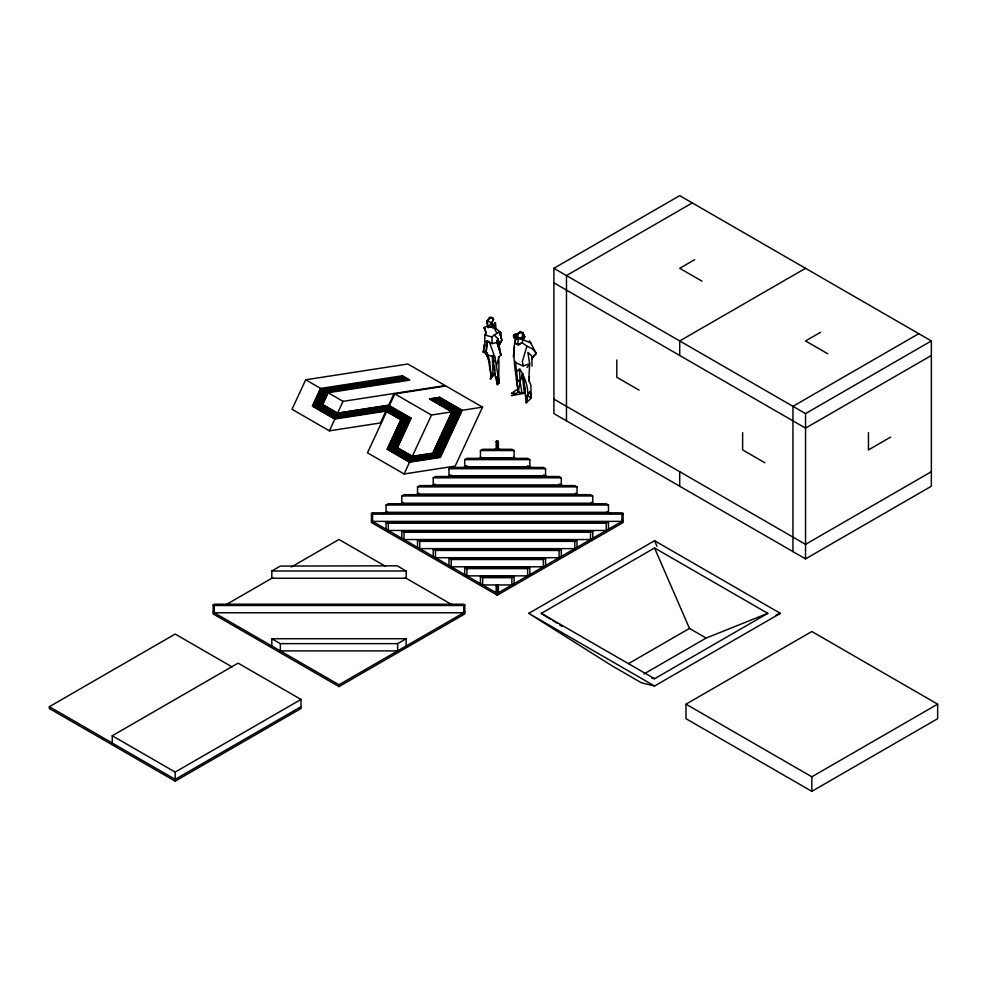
<?xml version="1.0" encoding="UTF-8"?>
<svg xmlns="http://www.w3.org/2000/svg" width="987" height="987" viewBox="0 0 987 987"><rect width="100%" height="100%" fill="white"/><g stroke="black" fill="none" stroke-linecap="round" stroke-linejoin="round"><path stroke-width="1.48" d="M491.045 374.739L489.638 361.847L487.825 354.345M521.642 378.033L521.691 375.109M498.595 357.023C499.459 365.844 498.164 374.11 499.249 382.808L497.436 384.646L495.437 376.812L492.501 355.813M529.02 381.241L529.279 376.861M492.316 355.579L492.969 372.876L490.477 379.082L495.215 373.333L492.081 375.257M491.07 372.42L490.477 379.082L491.045 375.911L488.195 358.182L485.407 352.26L486.011 350.841L483.099 352.038L485.259 341.539M522.209 334.235L523.887 334.864L524.665 336.703L524.035 338.418L516.904 339.047L514.141 337.838L513.561 335.185L517.287 333.779L513.561 335.185L514.141 337.838M497.892 380.18L499.249 382.808L494.906 357.356L485.974 354.395L487.245 340.725L492.044 343.612L496.905 342.489L497.917 338.677L494.24 335.012L491.982 336.925L492.044 343.612M494.993 326.623L495.363 322.675L495.906 328.474M516.732 335.247L515.67 336.715L516.275 337.887L518.298 338.504L517.706 344.192L518.372 344.981L522.283 342.81L523.135 336.493M483.84 349.632L484.457 344.142L485.073 346.819M515.337 338.849C511.71 356.665 516.127 374.369 518.286 392.197L524.418 393.27L522.505 376.17M485.974 354.395L487.245 340.725M522.382 337.665L522.95 332.668L520.223 331.509L515.399 336.641L520.346 338.06L523.48 336.518L522.95 332.668L517.793 333.261L517.965 337.912M513.314 356.936L514.56 346.523M522.098 393.48L520.112 381.685L517.607 379.983L515.325 361.291M517.607 379.983L516.435 379.514L518.286 392.197L524.418 393.27L511.352 395.713L518.286 392.197L520.112 381.685L519.52 369.891L516.287 371.519L519.767 368.854C525.738 379.267 530.34 390.79 526.219 402.832L531.117 398.279L530.883 385.251L528.798 379.872L529.674 363.747L527.86 352.334L531.771 356.023L532.042 366.103M527.243 398.612L526.219 402.832L522.95 373.419M496.523 365.721L498.817 357.109L501.075 354.962L496.695 341.65L497.917 338.677L499.373 344.747L501.939 340.009L499.891 331.706L493.389 326.561L491.366 322.687L487.344 320.652L486.665 321.836L488.022 327.474L495.375 326.623L495.363 322.675M518.372 344.981L514.832 343.155L516.275 337.887M515.399 336.641L520.223 331.509M514.832 343.155L517.706 344.192L522.283 342.81L526.91 346.227L522.345 361.439L523.196 365.918L529.674 363.747L527.021 367.534M498.928 345.031L500.162 341.231M522.468 374.48L520.112 381.685L516.435 379.514M499.792 335.321L500.779 332.52L499.891 331.706L494.24 335.012M524.665 336.703L524.035 338.418L520.309 338.923M328.116 392.727L343.069 401.364L445.162 385.572L407.791 363.993L305.699 379.785L292.016 409.26L329.387 430.838L380.427 422.942L385.905 411.147L396.108 409.568L388.631 405.25L337.591 413.146L322.638 404.522L312.435 406.101L320.639 388.422L402.326 375.776L409.79 380.094L328.116 392.727L322.638 404.522M329.387 430.838L334.852 419.043L385.905 411.147M337.591 413.146L343.057 401.364M388.644 405.25L394.109 393.468M399.624 381.661L402.351 375.8M432.75 453.144L451.898 411.875L429.481 398.933L439.684 397.354L462.113 410.296L440.227 457.462L432.75 453.144L412.332 456.302L397.379 447.666L411.061 418.192L396.86 410L386.645 411.579L367.497 452.836L404.127 473.982L455.167 466.086L482.532 407.137L445.902 386.003L394.862 393.899L389.384 405.682M440.227 457.462L409.593 462.2L387.163 449.245L400.845 419.783L411.024 418.18M404.127 473.982L409.593 462.2M412.332 456.302L431.479 415.033L451.898 411.875M436.896 403.227L439.622 397.366M493.081 320.8L492.932 317.962L491.193 317.407L487.344 320.652L488.022 327.474L493.389 326.561L495.289 322.86L493.389 326.561L496.819 333.051M498.743 346.301L501.939 340.009M493.204 355.468L494.906 357.356L489.515 342.44L484.839 341.231L484.827 335.037L486.27 332.619L484.111 327.548L487.899 325.833M531.685 358.824L533.091 356.578M486.665 321.836L489.453 317.481L491.193 317.407L493.734 319.529L488.022 327.474M525.713 396.959L530.031 391.79L531.018 395.442M514.733 334.149L513.4 336.333L516.904 339.047M531.87 358.861L536.311 353.42L529.451 340.786M523.579 337.172L518.298 338.504M533.794 355.456L536.311 353.42L532.326 348.744L526.91 346.227M517.694 388.977L511.377 393.468L514.252 392.814M553.892 268.304L679.71 195.66L931.358 340.947L931.358 486.233L805.54 558.876L553.892 413.59L553.892 268.304L805.54 413.59L931.358 340.947M692.294 202.927L566.476 275.57L566.476 420.857M694.675 259.667L679.71 268.304L701.917 281.122M213.167 604.858L214.278 604.217L463.705 604.217L464.815 604.858L464.815 613.939L338.985 686.582L213.167 613.939L213.167 604.858L214.278 605.5L463.705 605.5L464.815 604.858M271.82 570.992L280.333 566.082L397.181 565.81L406.163 570.992L406.163 578.259L271.82 578.259L271.82 570.992L406.163 570.992M371.445 513.474L372.555 512.833L621.983 512.833L623.093 513.474L623.093 522.555L497.275 595.198L371.445 522.555L371.445 513.474L372.555 514.116L621.983 514.116L623.093 513.474M386.065 505.036L388.286 503.752L606.252 503.752L608.473 505.036L608.473 512.302L386.065 512.302L386.065 505.036L608.473 505.036M401.795 495.955L404.016 494.672L590.522 494.672L592.755 495.955L592.755 503.222L401.795 503.222L401.795 495.955L592.755 495.955M417.526 486.875L419.746 485.592L574.804 485.592L577.025 486.875L577.025 494.142L417.526 494.142L417.526 486.875L577.025 486.875M433.244 477.794L435.477 476.511L559.074 476.511L561.295 477.794L561.295 485.061L433.244 485.061L433.244 477.794L561.295 477.794M448.974 468.714L451.195 467.431L543.343 467.431L545.564 468.714L545.564 475.981L448.974 475.981L448.974 468.714L545.564 468.714M464.704 459.634L466.925 458.35L527.613 458.35L529.834 459.634L529.834 466.9L464.704 466.9L464.704 459.634L529.834 459.634M480.435 450.553L482.655 449.27L511.883 449.27L514.116 450.553L514.116 457.82L480.435 457.82L480.435 450.553L514.116 450.553M496.165 441.473L497.275 440.831L498.386 441.473L498.386 448.74L496.165 448.74L496.165 441.473L498.386 441.473M805.54 268.304L679.71 340.947L679.71 355.48M112.259 743.026L112.259 735.759L238.089 663.116L300.998 699.438L300.998 708.518L175.168 781.161L49.35 708.518L49.35 706.704L175.168 634.061L232.118 666.941M214.278 611.484L213.167 612.125L338.985 684.768L464.815 612.125L463.705 611.484M226.405 604.476L272.77 577.716M291.313 567.007L338.985 539.482L385.349 566.242M372.555 520.1L371.445 520.741L497.275 593.384L623.093 520.741L621.983 520.1M383.363 513.857L387.348 511.562M400.586 503.925L403.239 502.395M416.477 494.746L419.13 493.216M431.048 486.332L435.02 484.037M446.938 477.153L450.911 474.858M462.841 467.986L466.814 465.691M478.732 458.807L481.372 457.277M494.623 449.628L497.275 448.098L499.915 449.628M820.505 332.311L805.54 340.947L827.748 353.765M918.774 333.68L792.956 406.323L792.956 551.61M112.259 735.759L175.168 772.081L300.998 699.438M271.82 645.991L271.82 638.725L280.333 643.635L397.638 643.635L406.163 638.725L406.163 645.991M496.165 585.476L497.275 586.118L498.386 585.476L498.386 592.743L496.165 592.743L496.165 585.476L498.386 585.476M480.435 583.662L480.435 576.396L482.655 577.679L511.883 577.679L514.116 576.396L514.116 583.662M464.704 574.582L464.704 567.315L466.925 568.598L527.613 568.598L529.834 567.315L529.834 574.582M448.974 565.502L448.974 558.235L451.195 559.518L543.343 559.518L545.564 558.235L545.564 565.502M433.244 556.421L433.244 549.154L435.477 550.438L559.074 550.438L561.295 549.154L561.295 556.421M417.526 547.341L417.526 540.074L419.746 541.357L574.804 541.357L577.025 540.074L577.025 547.341M401.795 538.26L401.795 530.994L404.016 532.277L590.522 532.277L592.755 530.994L592.755 538.26M386.065 529.18L386.065 521.913L388.286 523.196L606.252 523.196L608.473 521.913L608.473 529.18M300.998 706.704L175.168 779.348L49.35 706.704M931.358 355.48L805.54 428.124L553.892 282.837M528.724 613.359L654.554 540.716L780.372 613.359L654.554 686.002L641.34 682.733L612.088 665.843L528.724 613.359L654.554 686.002M550.425 619.108L541.308 613.359L654.554 547.982L767.787 613.359L654.554 678.735L651.617 678.02M890.656 437.093L868.449 449.912L868.449 432.639M931.358 471.712L805.54 544.355L553.892 399.069M628.633 663.56L689.469 628.435L706.137 638.058L767.787 613.359M643.98 673.948L706.137 638.058M686.002 704.163L811.832 631.52L937.65 704.163L937.65 718.696L811.832 791.34L686.002 718.696L686.002 704.163L811.832 776.806L937.65 704.163M521.963 339.034L524.628 337.073L523.887 334.864M776.164 615.049L780.372 613.359M320.17 389.433L403.609 376.516M319.689 390.445L404.892 377.268M319.22 391.469L406.188 378.021M318.752 392.493L407.483 378.761M318.27 393.505L408.778 379.514M317.802 394.529L328.005 392.949M317.333 395.553L327.536 393.973M316.852 396.577L327.055 394.997M316.383 397.588L326.586 396.009M315.902 398.612L326.117 397.033M315.433 399.636L325.636 398.057M314.964 400.648L325.167 399.069M314.483 401.672L324.698 400.093M314.014 402.696L324.217 401.117M313.533 403.708L323.748 402.128M313.064 404.732L323.28 403.152M312.595 405.756L322.798 404.176M313.286 406.595L323.489 405.015M314.582 407.335L324.785 405.756M315.877 408.087L326.08 406.508M317.16 408.84L327.376 407.261M318.456 409.58L328.671 408.001M319.751 410.333L329.966 408.754M321.046 411.073L331.262 409.494M322.342 411.826L332.545 410.247M323.637 412.566L333.84 410.987M324.933 413.319L335.136 411.739M326.216 414.059L336.431 412.48M327.511 414.811L388.767 405.336M429.616 399.019L439.82 397.44M328.807 415.552L390.062 406.076M430.912 399.76L441.115 398.18M330.102 416.304L391.358 406.829M432.195 400.512L442.41 398.933M331.398 417.045L392.653 407.569M433.49 401.253L443.706 399.673M332.693 417.797L393.949 408.322M434.786 402.005L445.001 400.426M333.988 418.55L395.244 409.062M436.081 402.745L446.297 401.166M437.377 403.498L447.592 401.919M387.62 412.147L397.835 410.567M438.672 404.238L448.875 402.659M388.915 412.887L399.118 411.308M439.968 404.991L450.171 403.412M390.21 413.639L400.414 412.06M441.251 405.743L451.466 404.152M391.506 414.38L401.709 412.8M442.546 406.484L452.762 404.904M392.801 415.132L403.004 413.553M443.842 407.236L454.057 405.657M394.084 415.872L404.3 414.293M445.137 407.976L455.352 406.397M395.38 416.625L405.595 415.046M446.432 408.729L456.648 407.15M396.675 417.365L406.891 415.786M447.728 409.469L457.943 407.89M397.971 418.118L408.186 416.539M449.023 410.222L459.239 408.643M399.266 418.858L409.482 417.279M450.306 410.962L460.522 409.383M400.562 419.611L410.765 418.032M451.602 411.715L461.817 410.136M462.113 410.296L482.532 407.137M400.488 420.573L410.691 418.994M451.528 412.677L461.743 411.098M400.006 421.585L410.222 420.006M451.059 413.689L461.262 412.11M399.538 422.609L409.741 421.03M450.578 414.713L460.793 413.134M399.056 423.633L409.272 422.054M450.109 415.737L460.324 414.158M398.588 424.644L408.803 423.065M449.64 416.748L459.843 415.169M398.119 425.668L408.322 424.089M449.159 417.772L459.374 416.193M397.638 426.692L407.853 425.113M448.69 418.796L458.906 417.217M397.169 427.716L407.372 426.137M448.221 419.808L458.424 418.229M396.688 428.728L406.903 427.149M447.74 420.832L457.956 419.253M396.219 429.752L406.434 428.173M447.271 421.856L457.474 420.277M395.75 430.776L405.953 429.197M446.79 422.88L457.006 421.301M395.269 431.788L405.484 430.209M446.321 423.892L456.537 422.313M394.8 432.812L405.003 431.233M445.853 424.916L456.056 423.337M394.331 433.836L404.534 432.257M445.371 425.94L455.587 424.361M393.85 434.848L404.065 433.268M444.903 426.952L455.106 425.372M393.381 435.872L403.584 434.292M444.434 427.976L454.637 426.396M392.9 436.896L403.115 435.316M443.953 429L454.168 427.42M392.431 437.92L402.634 436.34M443.484 430.011L453.687 428.432M391.962 438.931L402.165 437.352M443.003 431.035L453.218 429.456M391.481 439.955L401.697 438.376M442.534 432.059L452.749 430.48M391.012 440.979L401.215 439.4M442.065 433.083L452.268 431.504M390.531 441.991L400.747 440.412M441.584 434.095L451.799 432.516M390.062 443.015L400.278 441.436M441.115 435.119L451.318 433.54M389.594 444.039L399.797 442.46M440.634 436.143L450.849 434.564M389.112 445.051L399.328 443.471M440.165 437.155L450.38 435.575M388.644 446.075L398.847 444.495M439.696 438.179L449.899 436.599M388.162 447.099L398.378 445.519M439.215 439.203L449.43 437.623M387.694 448.123L397.909 446.543M438.746 440.214L448.949 438.635M387.163 449.245L397.428 447.555M438.277 441.238L448.48 439.659M388.323 449.912L398.526 448.332M437.796 442.262L448.012 440.683M389.618 450.664L399.821 449.085M437.327 443.286L447.53 441.707M390.914 451.404L401.117 449.825M436.846 444.298L447.062 442.719M392.197 452.157L402.412 450.578M436.377 445.322L446.593 443.743M393.492 452.897L403.708 451.318M435.909 446.346L446.112 444.767M394.788 453.65L405.003 452.071M435.427 447.358L445.643 445.779M396.083 454.402L406.299 452.811M434.959 448.382L445.162 446.803M397.379 455.143L407.582 453.564M434.49 449.406L444.693 447.827M398.674 455.895L408.877 454.316M434.009 450.417L444.224 448.838M399.969 456.636L410.173 455.056M433.54 451.441L443.743 449.862M401.253 457.388L411.468 455.809M433.059 452.465L443.274 450.886M402.548 458.128L442.805 451.91M403.843 458.881L442.324 452.922M405.139 459.621L441.855 453.946M406.434 460.374L441.374 454.97M407.73 461.114L440.905 455.982M409.025 461.867L440.436 457.006M386.065 521.913L608.473 521.913M401.795 530.994L592.755 530.994M417.526 540.074L577.025 540.074M433.244 549.154L561.295 549.154M448.974 558.235L545.564 558.235M464.704 567.315L529.834 567.315M480.435 576.396L514.116 576.396M271.82 638.725L406.163 638.725M489.453 317.481L492.932 317.962M495.437 376.812L498.065 377.342L497.436 384.646L496.72 378.971M484.827 335.037L491.982 336.925M489.638 361.847L485.407 352.26L487.467 352.852M523.221 339.787L531.327 343.168M515.128 362.476L523.196 365.918M483.099 352.038L485.789 353.482M639.008 390.087L616.801 377.268L616.801 359.996M764.826 462.73L742.631 449.912L742.631 432.639M513.166 457.277L515.819 458.807M527.737 465.691L531.709 467.986M543.627 474.858L547.6 477.153M559.518 484.037L563.491 486.332M575.409 493.216L578.061 494.746M591.312 502.395L593.952 503.925M607.202 511.562L611.175 513.857M394.862 393.899L431.479 415.033M386.645 411.579L400.845 419.783M305.686 379.785L320.639 388.409M312.435 406.101L334.852 419.043M541.308 613.359L654.554 678.735M405.213 577.716L451.565 604.476M553.028 620.737L556.939 623.204M559.543 624.845L562.146 626.486M494.327 324.637L491.366 322.687L491.908 326.623M527.613 395.318L531.117 398.279L530.031 391.79M485.407 352.26L488.466 355.468M499.373 344.747L496.695 341.65L501.075 354.962M485.296 329.029L484.111 327.548L486.221 333.927M491.267 325.87L492.945 328.227M522.53 335.173L523.48 336.518M654.554 540.716L656.997 546.366M654.554 547.982L689.469 628.435M493.093 359.465L494.031 361.995L493.562 359.293M496.905 342.489L496.695 341.65L499.706 347.831L500.384 354.21M525.454 391.592L522.876 374.9M494.475 366.251L494.919 370.495M497.941 373.382L498.225 376.17M500.779 332.52L500.977 338.701M811.832 776.806L811.832 791.34M805.54 413.59L805.54 558.876M679.71 471.712L679.71 486.233M621.983 514.116L621.983 521.383L372.555 521.383L372.555 512.833M606.252 523.196L606.252 530.463L388.286 530.463L388.286 523.196M590.522 532.277L590.522 539.544L404.016 539.544L404.016 532.277M574.804 541.357L574.804 548.624L419.746 548.624L419.746 541.357M559.074 550.438L559.074 557.704L435.477 557.704L435.477 550.438M543.343 559.518L543.343 566.785L451.195 566.785L451.195 559.518M527.613 568.598L527.613 575.865L466.925 575.865L466.925 568.598M511.883 577.679L511.883 584.946L482.655 584.946L482.655 577.679M497.275 440.831L497.275 448.098M497.275 586.118L497.275 595.198M463.705 605.5L463.705 612.767L214.278 612.767L214.278 605.5M397.638 643.635L397.638 650.902L280.333 650.902L280.333 643.635M338.985 684.768L338.985 686.582M175.168 772.081L175.168 781.161"/></g></svg>
